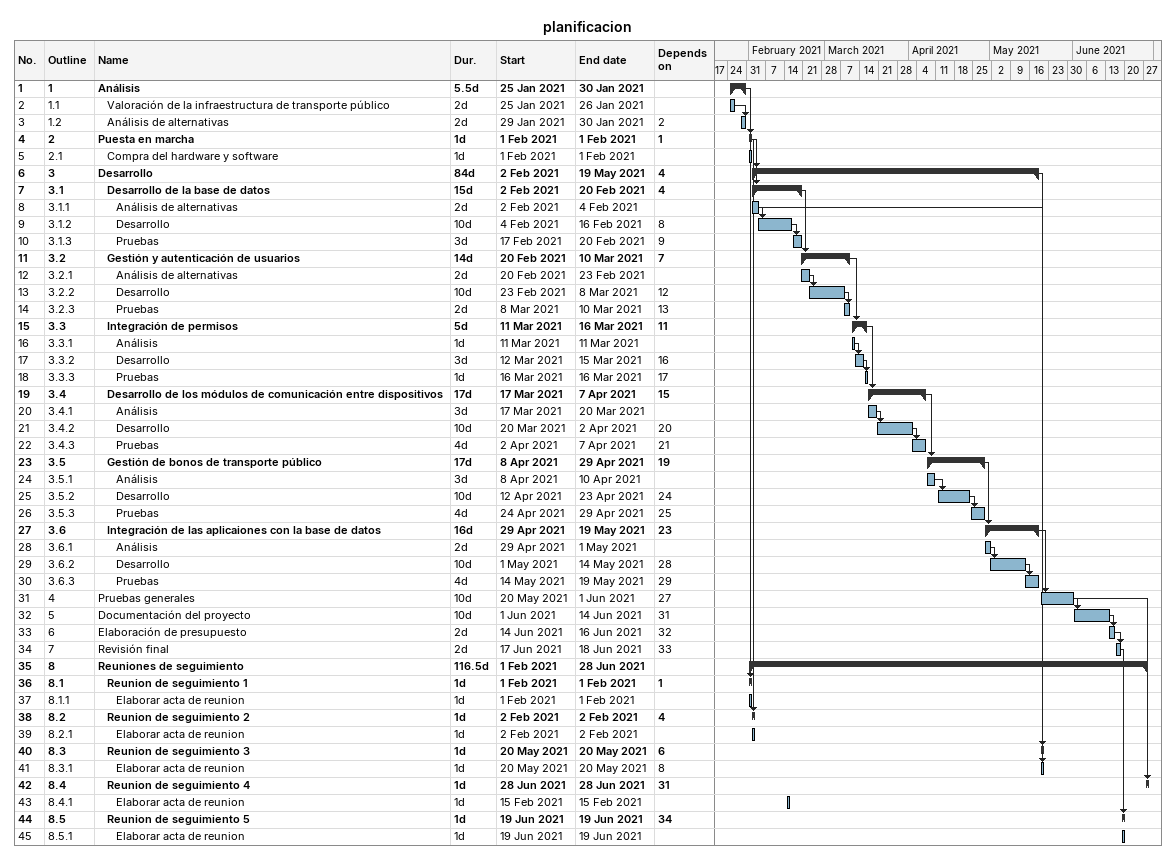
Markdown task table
planificacion

| ID | WBS | Task | Duration | Start | Finish | Predecessors |
|---|---|---|---|---|---|---|
| 1 | 1 | **Análisis** | 5.5d | 2021-01-25 | 2021-01-30 |  |
| 2 | 1.1 | Valoración de la infraestructura de transporte público | 2d | 2021-01-25 | 2021-01-26 |  |
| 3 | 1.2 | Análisis de alternativas | 2d | 2021-01-29 | 2021-01-30 | 2 |
| 4 | 2 | **Puesta en marcha** | 1d | 2021-02-01 | 2021-02-01 | 1 |
| 5 | 2.1 | Compra del hardware y software | 1d | 2021-02-01 | 2021-02-01 |  |
| 6 | 3 | **Desarrollo** | 84d | 2021-02-02 | 2021-05-19 | 4 |
| 7 | 3.1 | **Desarrollo de la base de datos** | 15d | 2021-02-02 | 2021-02-20 | 4 |
| 8 | 3.1.1 | Análisis de alternativas | 2d | 2021-02-02 | 2021-02-04 |  |
| 9 | 3.1.2 | Desarrollo | 10d | 2021-02-04 | 2021-02-16 | 8 |
| 10 | 3.1.3 | Pruebas | 3d | 2021-02-17 | 2021-02-20 | 9 |
| 11 | 3.2 | **Gestión y autenticación de usuarios** | 14d | 2021-02-20 | 2021-03-10 | 7 |
| 12 | 3.2.1 | Análisis de alternativas | 2d | 2021-02-20 | 2021-02-23 |  |
| 13 | 3.2.2 | Desarrollo | 10d | 2021-02-23 | 2021-03-08 | 12 |
| 14 | 3.2.3 | Pruebas | 2d | 2021-03-08 | 2021-03-10 | 13 |
| 15 | 3.3 | **Integración de permisos** | 5d | 2021-03-11 | 2021-03-16 | 11 |
| 16 | 3.3.1 | Análisis | 1d | 2021-03-11 | 2021-03-11 |  |
| 17 | 3.3.2 | Desarrollo | 3d | 2021-03-12 | 2021-03-15 | 16 |
| 18 | 3.3.3 | Pruebas | 1d | 2021-03-16 | 2021-03-16 | 17 |
| 19 | 3.4 | **Desarrollo de los módulos de comunicación entre dispositivos** | 17d | 2021-03-17 | 2021-04-07 | 15 |
| 20 | 3.4.1 | Análisis | 3d | 2021-03-17 | 2021-03-20 |  |
| 21 | 3.4.2 | Desarrollo | 10d | 2021-03-20 | 2021-04-02 | 20 |
| 22 | 3.4.3 | Pruebas | 4d | 2021-04-02 | 2021-04-07 | 21 |
| 23 | 3.5 | **Gestión de bonos de transporte público** | 17d | 2021-04-08 | 2021-04-29 | 19 |
| 24 | 3.5.1 | Análisis | 3d | 2021-04-08 | 2021-04-10 |  |
| 25 | 3.5.2 | Desarrollo | 10d | 2021-04-12 | 2021-04-23 | 24 |
| 26 | 3.5.3 | Pruebas | 4d | 2021-04-24 | 2021-04-29 | 25 |
| 27 | 3.6 | **Integración de las aplicaiones con la base de datos** | 16d | 2021-04-29 | 2021-05-19 | 23 |
| 28 | 3.6.1 | Análisis | 2d | 2021-04-29 | 2021-05-01 |  |
| 29 | 3.6.2 | Desarrollo | 10d | 2021-05-01 | 2021-05-14 | 28 |
| 30 | 3.6.3 | Pruebas | 4d | 2021-05-14 | 2021-05-19 | 29 |
| 31 | 4 | Pruebas generales | 10d | 2021-05-20 | 2021-06-01 | 27 |
| 32 | 5 | Documentación del proyecto | 10d | 2021-06-01 | 2021-06-14 | 31 |
| 33 | 6 | Elaboración de presupuesto | 2d | 2021-06-14 | 2021-06-16 | 32 |
| 34 | 7 | Revisión final | 2d | 2021-06-17 | 2021-06-18 | 33 |
| 35 | 8 | **Reuniones de seguimiento** | 116.5d | 2021-02-01 | 2021-06-28 |  |
| 36 | 8.1 | **Reunion de seguimiento 1** | 1d | 2021-02-01 | 2021-02-01 | 1 |
| 37 | 8.1.1 | Elaborar acta de reunion | 1d | 2021-02-01 | 2021-02-01 |  |
| 38 | 8.2 | **Reunion de seguimiento 2** | 1d | 2021-02-02 | 2021-02-02 | 4 |
| 39 | 8.2.1 | Elaborar acta de reunion | 1d | 2021-02-02 | 2021-02-02 |  |
| 40 | 8.3 | **Reunion de seguimiento 3** | 1d | 2021-05-20 | 2021-05-20 | 6 |
| 41 | 8.3.1 | Elaborar acta de reunion | 1d | 2021-05-20 | 2021-05-20 | 8 |
| 42 | 8.4 | **Reunion de seguimiento 4** | 1d | 2021-06-28 | 2021-06-28 | 31 |
| 43 | 8.4.1 | Elaborar acta de reunion | 1d | 2021-02-15 | 2021-02-15 |  |
| 44 | 8.5 | **Reunion de seguimiento 5** | 1d | 2021-06-19 | 2021-06-19 | 34 |
| 45 | 8.5.1 | Elaborar acta de reunion | 1d | 2021-06-19 | 2021-06-19 |  |
